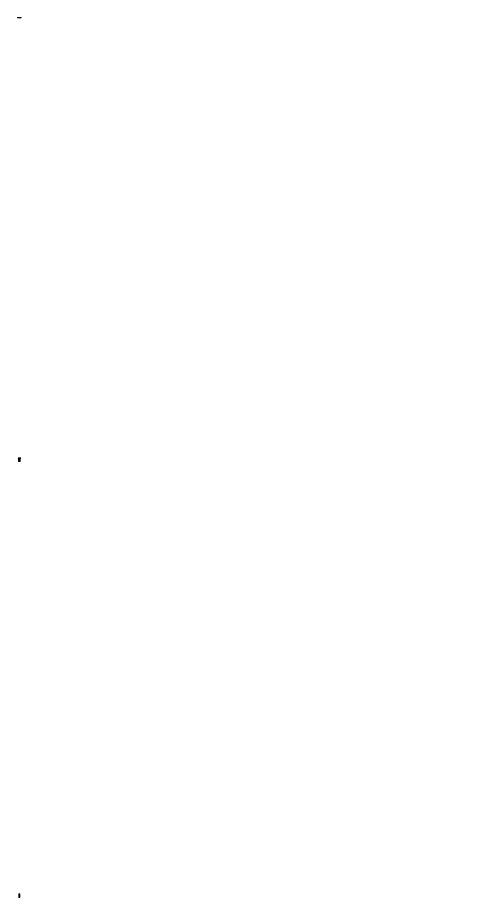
# Model space of a CAD drawing. Header units: millimetres. Extents: x 1488 to 16505, y -13505 to -1488.
# Drawn here: x 13488 to 16500, y -7500 to -1498 of the extents above; entities that cross this region are included whole.
import ezdxf

# ---------------------------------------------------------------- set-up
doc = ezdxf.new("R2010")
doc.units = ezdxf.units.MM
doc.header["$LTSCALE"] = 50
doc.header["$PDMODE"] = 1
doc.header["$PDSIZE"] = -2
for name, color, linetype, lineweight in [('pio-Machine Screw (ISO)', 7, 'Continuous', 5), ('pio-Plain Washer (DIN)', 7, 'Continuous', 5), ('pio-Plain Washer (DIN)-3D', 7, 'Continuous', 5), ('pio-Set Screw (DIN)', 7, 'Continuous', 5)]:
    doc.layers.add(name, color=color, linetype=linetype, lineweight=lineweight)

# ---------------------------------------------------------------- blocks, each defined once
blk = doc.blocks.new('obj-04')
at = {"color": 255, "linetype": 'Continuous', "lineweight": 5, "transparency": 33554687}
blk.add_wipeout([(-12, 2.5), (12, 2.5), (12, 0), (-12, 0)], dxfattribs=at).dxf.layer = 'pio-Plain Washer (DIN)'
at = {"layer": 'pio-Plain Washer (DIN)', "color": 7, "linetype": 'Continuous', "lineweight": 5, "transparency": 33554687, "flags": 128}
blk.add_lwpolyline([(-12, 2.5), (12, 2.5), (12, 0), (-12, 0)], close=True, dxfattribs=at)
blk = doc.blocks.new('obj-05')
at = {"layer": 'pio-Plain Washer (DIN)-3D', "color": 7, "linetype": 'Continuous', "lineweight": 5, "transparency": 33554687}
for p in [(0, 2.5), (0, 0)]:
    blk.add_point(p, dxfattribs=at)
blk = doc.blocks.new('Group-2')
at = {"color": 255, "linetype": 'Continuous', "lineweight": 5, "transparency": 33554687}
blk.add_wipeout([(-4.594025, -5), (-4.594025, -8), (4.594025, -8), (4.594025, -5)], dxfattribs=at).dxf.layer = 'pio-Machine Screw (ISO)'
at = {"layer": 'pio-Machine Screw (ISO)', "color": 7, "linetype": 'Continuous', "lineweight": 5, "transparency": 33554687}
for p, q in [((-4.594025, -5), (-4.594025, -8)), ((4.594025, -8), (4.594025, -5))]:
    blk.add_line(p, q, dxfattribs=at)
at = {"color": 255, "linetype": 'Continuous', "lineweight": 5, "transparency": 33554687}
blk.add_wipeout([(-5, -8), (-5, -24.18805), (-4.18805, -25), (4.18805, -25), (5, -24.18805), (5, -8)], dxfattribs=at).dxf.layer = 'pio-Machine Screw (ISO)'
at = {"layer": 'pio-Machine Screw (ISO)', "color": 7, "linetype": 'Continuous', "lineweight": 5, "transparency": 33554687}
for p, q in [((-5, -24.18805), (5, -24.18805)), ((-4.18805, -25), (-4.18805, -8)), ((4.18805, -25), (4.18805, -8))]:
    blk.add_line(p, q, dxfattribs=at)
at = {"layer": 'pio-Machine Screw (ISO)', "color": 7, "linetype": 'Continuous', "lineweight": 5, "transparency": 33554687, "flags": 128}
blk.add_lwpolyline([(-5, -8), (-5, -24.18805), (-4.18805, -25), (4.18805, -25), (5, -24.18805), (5, -8)], close=True, dxfattribs=at)
at = {"color": 255, "linetype": 'Continuous', "lineweight": 5, "transparency": 33554687}
blk.add_wipeout([(-4.594025, -5), (-9.15, -0.444025), (-9.15, 0), (-1.25, 0), (-1.25, -2.6), (1.25, -2.6), (1.25, 0), (9.15, 0), (9.15, -0.444025), (4.594025, -5)], dxfattribs=at).dxf.layer = 'pio-Machine Screw (ISO)'
at = {"layer": 'pio-Machine Screw (ISO)', "color": 7, "linetype": 'Continuous', "lineweight": 5, "transparency": 33554687}
for p, q in [((-9.15, -0.444025), (-1.25, -0.444025)), ((1.25, -0.444025), (9.15, -0.444025))]:
    blk.add_line(p, q, dxfattribs=at)
at = {"layer": 'pio-Machine Screw (ISO)', "color": 7, "linetype": 'Continuous', "lineweight": 5, "transparency": 33554687, "flags": 128}
blk.add_lwpolyline([(-4.594025, -5), (-9.15, -0.444025), (-9.15, 0), (-1.25, 0), (-1.25, -2.6), (1.25, -2.6), (1.25, 0), (9.15, 0), (9.15, -0.444025), (4.594025, -5)], close=True, dxfattribs=at)
blk = doc.blocks.new('obj-10')
at = {"layer": 'pio-Machine Screw (ISO)', "color": 7, "transparency": 33554687}
blk.add_blockref('Group-2', (0, 0), dxfattribs=at)
blk = doc.blocks.new('Group-6')
at = {"color": 255, "linetype": 'Continuous', "lineweight": 5, "transparency": 33554687}
blk.add_wipeout([(-4, 1.25), (-2.75, 0), (2.75, 0), (4, 1.25)], dxfattribs=at).dxf.layer = 'pio-Set Screw (DIN)'
at = {"layer": 'pio-Set Screw (DIN)', "color": 7, "linetype": 'Continuous', "lineweight": 5, "transparency": 33554687, "flags": 128}
blk.add_lwpolyline([(-4, 1.25), (-2.75, 0), (2.75, 0), (4, 1.25)], dxfattribs=at)
at = {"color": 255, "linetype": 'Continuous', "lineweight": 5, "transparency": 33554687}
blk.add_wipeout([(-4, 24.323375), (-3.323375, 25), (3.323375, 25), (4, 24.323375)], dxfattribs=at).dxf.layer = 'pio-Set Screw (DIN)'
at = {"layer": 'pio-Set Screw (DIN)', "color": 7, "linetype": 'Continuous', "lineweight": 5, "transparency": 33554687, "flags": 128}
blk.add_lwpolyline([(-4, 24.323375), (-3.323375, 25), (3.323375, 25), (4, 24.323375)], dxfattribs=at)
at = {"color": 255, "linetype": 'Continuous', "lineweight": 5, "transparency": 33554687}
blk.add_wipeout([(-4, 24.323375), (-4, 24.323375), (-4, 1.25), (4, 1.25), (4, 24.323375)], dxfattribs=at).dxf.layer = 'pio-Set Screw (DIN)'
at = {"layer": 'pio-Set Screw (DIN)', "color": 7, "linetype": 'Continuous', "lineweight": 5, "transparency": 33554687}
for p, q in [((-3.323375, 24.323375), (-3.323375, 1.25)), ((3.323375, 24.323375), (3.323375, 1.25))]:
    blk.add_line(p, q, dxfattribs=at)
at = {"layer": 'pio-Set Screw (DIN)', "color": 7, "linetype": 'Continuous', "lineweight": 5, "transparency": 33554687, "flags": 128}
blk.add_lwpolyline([(-4, 24.323375), (-4, 24.323375), (-4, 1.25), (4, 1.25), (4, 24.323375)], close=True, dxfattribs=at)
blk = doc.blocks.new('obj-16')
at = {"layer": 'pio-Set Screw (DIN)', "color": 7, "transparency": 33554687}
blk.add_blockref('Group-6', (0, 0), dxfattribs=at)

msp = doc.modelspace()

# ---------------------------------------------------------------- block references
at = {"layer": 'pio-Machine Screw (ISO)', "color": 7, "transparency": 33554687}
msp.add_blockref('obj-10', (13500, -4500), dxfattribs=at)
at = {"layer": 'pio-Plain Washer (DIN)', "color": 7, "transparency": 33554687}
msp.add_blockref('obj-04', (13500, -1500), dxfattribs=at)
at = {"layer": 'pio-Plain Washer (DIN)-3D', "color": 7, "transparency": 33554687}
msp.add_blockref('obj-05', (16500, -1500), dxfattribs=at)
at = {"layer": 'pio-Set Screw (DIN)', "color": 7, "transparency": 33554687}
msp.add_blockref('obj-16', (13500, -7500), dxfattribs=at)

doc.saveas('drawing.dxf')
